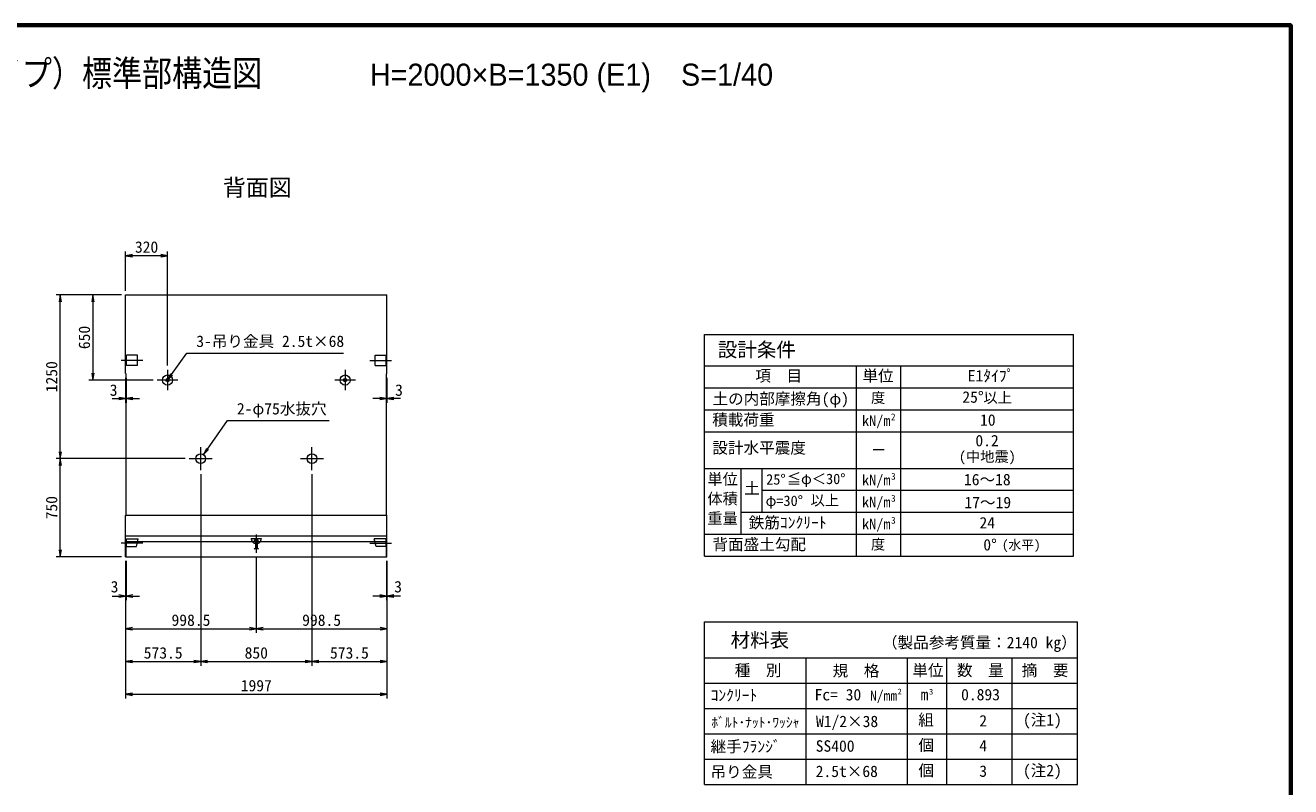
# Model space of a CAD drawing. Units: millimetres at full size, sheet at 1:40. Extents: x 108088 to 123888, y 10657 to 21690.
# Drawn here: x 114218 to 123888, y 15874 to 21690 of the extents above; entities that cross this region are included whole.
import ezdxf
from ezdxf.enums import TextEntityAlignment as Align

# ---------------------------------------------------------------- set-up
doc = ezdxf.new("R2010")
doc.units = ezdxf.units.MM
doc.header["$LTSCALE"] = 40
doc.linetypes.add('CHAIN', pattern=[18.5, 12, -1.5, 3.5, -1.5])
doc.linetypes.add('DASHED', pattern=[7.5, 6, -1.5])
for name, color, linetype, lineweight in [('01図枠', 1, 'Continuous', 70), ('中心', 6, 'CHAIN', 9), ('外形線', 7, 'Continuous', 13), ('寸法', 2, 'Continuous', 9), ('細線', 4, 'Continuous', 9)]:
    doc.layers.add(name, color=color, linetype=linetype, lineweight=lineweight)
doc.layers.add('文字', color=7, linetype='Continuous')
doc.styles.add('ＭＳ ゴシック', font='')
doc.styles.add('ＭＳ Ｐゴシック', font='')
doc.styles.get('ＭＳ ゴシック').set_extended_font_data('MS Gothic')
doc.styles.get('ＭＳ Ｐゴシック').set_extended_font_data('MS PGothic')

# ---------------------------------------------------------------- blocks, each defined once
blk = doc.blocks.new('open_arrow')
at = {"color": 0, "linetype": 'Continuous', "lineweight": -2}
blk.add_lwpolyline([(7.5, 1.25), (0, 0), (7.5, -1.25)], dxfattribs=at)

msp = doc.modelspace()

# ---------------------------------------------------------------- linework, layer by layer
at = {"layer": '01図枠'}
msp.add_lwpolyline([(108087.54, 10809.99), (123887.54, 10809.99), (123887.54, 21689.99), (108087.54, 21689.99)], close=True, dxfattribs=at)
at = {"layer": '中心'}
for p, q in [((115115.3, 19130.48), (114950.3, 19130.48)), ((115304.3, 19058.98), (115304.3, 18901.98)), ((116661.3, 19058.98), (116661.3, 18901.98)), ((116850.3, 19130.48), (117015.3, 19130.48)), ((115382.8, 18980.48), (115225.8, 18980.48)), ((116739.8, 18980.48), (116582.8, 18980.48)), ((115470.3, 18380.48), (115645.3, 18380.48)), ((115557.8, 18292.98), (115557.8, 18467.98)), ((116320.3, 18380.48), (116495.3, 18380.48)), ((116407.8, 18292.98), (116407.8, 18467.98)), ((115982.8, 17800.44), (115982.8, 17661.44)), ((115115.3, 17733.27), (114950.3, 17733.27)), ((116850.3, 17733.27), (117015.3, 17733.27))]:
    msp.add_line(p, q, dxfattribs=at)
at = {"layer": '外形線'}
for p, q in [((114984.3, 19630.48), (116981.3, 19630.48)), ((114984.3, 19030.48), (114984.3, 19630.48)), ((116981.3, 19030.48), (116981.3, 19630.48)), ((114984.3, 19030.48), (114987.3, 19027.48)), ((114987.3, 17948.48), (114987.3, 19027.48)), ((116981.3, 19030.48), (116978.3, 19027.48)), ((116978.3, 17948.48), (116978.3, 19027.48)), ((114984.3, 17945.48), (114987.3, 17948.48)), ((114984.3, 17630.48), (114984.3, 17945.48)), ((116981.3, 17945.48), (116978.3, 17948.48)), ((116981.3, 17630.48), (116981.3, 17945.48)), ((116981.3, 17744.76), (114984.3, 17744.76)), ((114984.3, 17630.48), (116981.3, 17630.48))]:
    msp.add_line(p, q, dxfattribs=at)
for centre in [(115557.8, 18380.48), (116407.8, 18380.48)]:
    msp.add_circle(centre, 37.5, dxfattribs=at)
at = {"layer": '寸法'}
for p, q in [((114984.3, 19662.48), (114984.3, 19962.48)), ((115304.3, 19930.48), (114984.3, 19930.48)), ((115304.3, 19090.98), (115304.3, 19962.48)), ((114952.3, 19630.48), (114452.3, 19630.48)), ((114484.3, 18380.48), (114484.3, 19630.48)), ((114952.3, 19630.48), (114702.3, 19630.48)), ((114734.3, 19630.48), (114734.3, 18980.48)), ((115193.8, 18980.48), (114702.3, 18980.48)), ((114984.3, 18998.48), (114984.3, 18807.62)), ((114987.3, 18995.48), (114987.3, 18807.62)), ((116978.3, 18995.48), (116978.3, 18807.62)), ((116981.3, 18998.48), (116981.3, 18807.62)), ((114880.3, 18839.62), (115091.3, 18839.62)), ((117085.3, 18839.62), (116874.3, 18839.62)), ((115438.3, 18380.48), (114452.3, 18380.48)), ((115438.3, 18380.48), (114452.3, 18380.48)), ((114484.3, 17630.48), (114484.3, 18380.48)), ((115557.8, 18260.98), (115557.8, 16798.48)), ((115557.8, 18260.98), (115557.8, 16798.48)), ((116407.8, 18260.98), (116407.8, 16798.48)), ((116407.8, 18260.98), (116407.8, 16798.48)), ((114952.3, 17630.48), (114452.3, 17630.48)), ((115982.8, 17629.44), (115982.8, 17048.48)), ((115982.8, 17629.44), (115982.8, 17048.48)), ((114984.3, 17598.48), (114984.3, 16548.48)), ((114984.3, 17598.48), (114984.3, 16798.48)), ((114984.3, 17598.48), (114984.3, 17048.48)), ((114984.3, 17598.48), (114984.3, 17298.48)), ((114987.3, 17598.48), (114987.3, 17298.48)), ((116978.3, 17598.48), (116978.3, 17298.48)), ((116981.3, 17598.48), (116981.3, 16548.48)), ((116981.3, 17598.48), (116981.3, 16798.48)), ((116981.3, 17598.48), (116981.3, 17048.48)), ((116981.3, 17598.48), (116981.3, 17298.48)), ((114880.3, 17330.48), (115091.3, 17330.48)), ((117085.3, 17330.48), (116874.3, 17330.48)), ((114984.3, 17080.48), (115982.8, 17080.48)), ((115982.8, 17080.48), (116981.3, 17080.48)), ((114984.3, 16830.48), (115557.8, 16830.48)), ((115557.8, 16830.48), (116407.8, 16830.48)), ((116407.8, 16830.48), (116981.3, 16830.48)), ((114984.3, 16580.48), (116981.3, 16580.48))]:
    msp.add_line(p, q, dxfattribs=at)
at = {"layer": '寸法', "color": 3}
for p, q in [((119408.66, 17802.01), (119408.66, 19329.39)), ((119408.66, 19329.39), (122228.66, 19329.39)), ((122228.66, 17634.01), (122228.66, 19329.39)), ((119408.66, 17634.01), (119408.66, 19090.01)), ((119408.66, 19090.01), (122228.66, 19090.01)), ((120568.66, 17634.01), (120568.66, 19090.01)), ((120908.66, 17634.01), (120908.66, 19090.01)), ((119408.66, 18922.01), (122228.66, 18922.01)), ((119408.66, 18754.01), (122228.66, 18754.01)), ((119408.66, 18586.01), (122228.66, 18586.01)), ((119408.66, 18306.01), (122228.66, 18306.01)), ((119688.66, 17802.01), (119688.66, 18306.01)), ((119848.66, 17970.01), (119848.66, 18306.01)), ((119848.66, 18138.01), (122228.66, 18138.01)), ((119688.66, 17970.01), (122228.66, 17970.01)), ((119408.66, 17802.01), (122228.66, 17802.01)), ((119408.66, 17634.01), (122228.66, 17634.01)), ((119408.66, 15891.75), (119408.66, 17134.01)), ((119408.66, 17134.01), (122258.66, 17134.01)), ((122258.66, 15891.75), (122258.66, 17134.01)), ((119408.66, 16858.63), (122258.66, 16858.63)), ((120183.66, 15891.75), (120183.66, 16858.63)), ((120958.66, 15891.75), (120958.66, 16858.63)), ((121258.66, 15891.75), (121258.66, 16858.63)), ((121258.66, 16085.13), (121258.66, 16858.63)), ((121758.66, 15891.75), (121758.66, 16858.63)), ((119408.66, 16665.26), (122258.66, 16665.26)), ((119408.66, 16471.88), (122258.66, 16471.88)), ((119408.66, 16278.51), (122258.66, 16278.51)), ((119408.66, 16085.13), (122258.66, 16085.13)), ((119408.66, 15891.75), (122258.66, 15891.75))]:
    msp.add_line(p, q, dxfattribs=at)
at = {"layer": '寸法', "color": 3, "linetype": 'DASHED'}
for p, q in [((115944.3, 17770.44), (116021.3, 17770.44)), ((115965.3, 17691.44), (115975.8, 17699.1)), ((115970.3, 17759.44), (115995.3, 17759.44)), ((115970.3, 17751.1), (115970.3, 17759.44)), ((115995.3, 17751.1), (115970.3, 17751.1)), ((115975.8, 17751.1), (115975.8, 17699.1)), ((115975.8, 17699.1), (115989.8, 17699.1)), ((115989.8, 17751.1), (115989.8, 17699.1)), ((115989.8, 17699.1), (116000.3, 17691.44)), ((115995.3, 17759.44), (115995.3, 17751.1)), ((116000.3, 17691.44), (115965.3, 17691.44))]:
    msp.add_line(p, q, dxfattribs=at)
at = {"layer": '寸法'}
for points in [[(115304.3, 18980.48), (115334.57, 19022.75), (115452.08, 19186.82), (116648.63, 19186.82)], [(115579.37, 18411.15), (115609.28, 18453.68), (115762.58, 18671.65), (116540.23, 18671.65)]]:
    msp.add_lwpolyline(points, dxfattribs=at)
at = {"layer": '寸法', "color": 3}
for centre, radius in [((115304.3, 18980.48), 38.5), ((115304.3, 18980.48), 12.5), ((116661.3, 18980.48), 38.5), ((116661.3, 18980.48), 12.5)]:
    msp.add_circle(centre, radius, dxfattribs=at)
at = {"layer": '寸法', "color": 3, "linetype": 'DASHED'}
msp.add_arc((115982.8, 17770.44), 38.5, 180, 0, dxfattribs=at)
at = {"layer": '細線'}
for p, q in [((114990.3, 19090.48), (114990.3, 19170.48)), ((115075.3, 19170.48), (114990.3, 19170.48)), ((115075.3, 19090.48), (115075.3, 19170.48)), ((116890.3, 19090.48), (116890.3, 19170.48)), ((116890.3, 19170.48), (116975.3, 19170.48)), ((116975.3, 19090.48), (116975.3, 19170.48)), ((115075.3, 19090.48), (114990.3, 19090.48)), ((116890.3, 19090.48), (116975.3, 19090.48)), ((116981.3, 17945.48), (114984.3, 17945.48)), ((116981.3, 17789.06), (114984.3, 17789.06)), ((114987.3, 17630.48), (114987.3, 17744.76)), ((116978.3, 17630.48), (116978.3, 17744.76))]:
    msp.add_line(p, q, dxfattribs=at)
at = {"layer": '細線', "linetype": 'DASHED'}
for p, q in [((114990.3, 17708.27), (114990.3, 17768.27)), ((114990.3, 17768.27), (115081.3, 17768.27)), ((114990.3, 17708.27), (115066.3, 17708.27)), ((115066.3, 17708.27), (115081.3, 17768.27)), ((116899.3, 17708.27), (116884.3, 17768.27)), ((116975.3, 17768.27), (116884.3, 17768.27)), ((116975.3, 17708.27), (116899.3, 17708.27)), ((116975.3, 17708.27), (116975.3, 17768.27))]:
    msp.add_line(p, q, dxfattribs=at)

# ---------------------------------------------------------------- block references
at = {"layer": '寸法', "xscale": 6.93, "yscale": 6.93}
for p in [(114984.3, 19930.48), (114987.3, 18839.62), (116981.3, 18839.62), (114987.3, 17330.48), (116981.3, 17330.48), (114984.3, 17080.48), (115982.8, 17080.48), (114984.3, 16830.48), (115557.8, 16830.48), (116407.8, 16830.48), (114984.3, 16580.48)]:
    msp.add_blockref('open_arrow', p, dxfattribs=at)
for p, rotation in [((115304.3, 19930.48), 180), ((114484.3, 19630.48), 270), ((114734.3, 19630.48), 270), ((114734.3, 18980.48), 90), ((115304.3, 18980.48), 54.4), ((114984.3, 18839.62), 180), ((116978.3, 18839.62), 180), ((114484.3, 18380.48), 90), ((114484.3, 18380.48), 270), ((115579.37, 18411.15), 54.9), ((114484.3, 17630.48), 90), ((114984.3, 17330.48), 180), ((116978.3, 17330.48), 180), ((115982.8, 17080.48), 180), ((116981.3, 17080.48), 180), ((115557.8, 16830.48), 180), ((116407.8, 16830.48), 180), ((116981.3, 16830.48), 180), ((116981.3, 16580.48), 180)]:
    msp.add_blockref('open_arrow', p, dxfattribs=dict(at, rotation=rotation))

# ---------------------------------------------------------------- texts
at = {"layer": '寸法', "style": 'ＭＳ ゴシック'}
for s, p in [('320', (115144.3, 19996.48)), ('3', (114892.41, 18903.77)), ('3', (117073.19, 18903.77)), ('3', (114899.44, 17402.02)), ('3', (117066.15, 17402.02)), ('998.5', (115483.55, 17146.48)), ('998.5', (116482.05, 17146.48)), ('573.5', (115271.05, 16896.48)), ('850', (115982.8, 16896.48)), ('573.5', (116694.55, 16896.48)), ('1997', (115982.8, 16646.48))]:
    msp.add_text(s, height=87.35, dxfattribs=at).set_placement(p, align=Align.MIDDLE_CENTER)
for s, p in [('650', (114668.3, 19305.48)), ('1250', (114418.3, 19005.48)), ('750', (114418.3, 18005.48))]:
    msp.add_text(s, height=87.35, rotation=90, dxfattribs=at).set_placement(p, align=Align.MIDDLE_CENTER)
for s, p in [('3-吊り金具 2.5t×68', (115524.08, 19206.82)), ('2-φ75水抜穴', (115834.58, 18691.65))]:
    msp.add_text(s, height=87.35, dxfattribs=at).set_placement(p, align=Align.BOTTOM_LEFT)
at = {"layer": '寸法', "color": 3, "style": 'ＭＳ ゴシック'}
for s, height, p in [('設計条件', 109.2, (119509.63, 19125.26)), ('項\u3000目', 87.35, (119796.05, 18943.25)), ('単位', 87.35, (120615.25, 18943.25)), ('E1ﾀｲﾌﾟ', 87.35, (121419.33, 18943.25)), ('土の内部摩擦角(φ)', 87.35, (119468.98, 18767.38)), ('度', 79.75, (120680.45, 18782.32)), ('25°', 87.35, (121378.49, 18780.87)), ('以上', 79.75, (121539.48, 18782.32)), ('積載荷重', 87.35, (119467.08, 18607.38)), ('kN/m', 79.75, (120611.51, 18606.57)), ('2', 52.22, (120832.66, 18657.04)), ('10', 87.35, (121513.81, 18605.41)), ('設計水平震度', 87.35, (119467.94, 18393.07)), ('0.2', 87.35, (121478.04, 18448.02)), ('ー', 79.75, (120683.44, 18383.04)), ('(中地震)', 79.75, (121351.88, 18331.99)), ('≦φ＜30°', 79.75, (120037.12, 18161.75)), ('土', 87.35, (119710.97, 18083.43)), ('25°', 79.75, (119879.42, 18157.73)), ('kN/m', 79.75, (120611.94, 18153)), ('3', 52.22, (120833.08, 18203.47)), ('16～18', 87.35, (121390.87, 18150.62)), ('φ=30°', 79.75, (119874.93, 17994.63)), ('以上', 79.75, (120218.56, 17998.32)), ('kN/m', 79.75, (120611.94, 17985)), ('3', 52.22, (120833.08, 18035.47)), ('17～19', 87.35, (121394.24, 17975.31)), ('鉄筋ｺﾝｸﾘｰﾄ', 87.35, (119745.68, 17821.93)), ('kN/m', 79.75, (120611.94, 17817)), ('3', 52.22, (120833.08, 17867.47)), ('24', 87.35, (121509.14, 17820.46)), ('背面盛土勾配', 87.35, (119468.66, 17655.25)), ('度', 79.75, (120680.45, 17662.32)), ('0°', 87.35, (121538.56, 17652.27)), ('(水平)', 72.16, (121680.89, 17663.78)), ('材料表', 109.2, (119607.53, 16906.76)), ('種\u3000別', 87.35, (119638.94, 16693.92)), ('規\u3000格', 87.35, (120387.09, 16689.78)), ('単位', 87.35, (120996.29, 16692.98)), ('数\u3000量', 87.35, (121336.69, 16693.72)), ('摘\u3000要', 87.35, (121831.68, 16693.33)), ('ｺﾝｸﾘｰﾄ', 87.35, (119454.31, 16503.36)), ('Fc= 30', 87.35, (120249.08, 16507.19)), ('N/mm', 75.95, (120672.83, 16509.37)), ('2', 43.67, (120884.39, 16566.61)), ('m', 87.35, (121059.24, 16508.35)), ('3', 43.67, (121124.63, 16565.06)), ('組', 87.35, (121041.34, 16314.97)), ('(注1)', 87.35, (121841.34, 16314.97)), ('ﾎﾞﾙﾄ･ﾅｯﾄ･ﾜｯｼｬ', 75.95, (119460.14, 16304.64)), ('W1/2×38', 87.35, (120259.85, 16303.28)), ('個 ', 87.35, (121042.67, 16121.6)), ('継手ﾌﾗﾝｼﾞ', 87.35, (119454.09, 16111.38)), ('SS400', 87.35, (120257.64, 16115.17)), ('個 ', 87.35, (121042.67, 15928.22)), ('(注2)', 87.35, (121841.34, 15928.22)), ('吊り金具', 87.35, (119454.09, 15918.01)), ('2.5t×68', 87.35, (120257.64, 15921.79))]:
    msp.add_text(s, height=height, dxfattribs=at).set_placement(p, align=Align.BOTTOM_LEFT)
for s, p in [('単位', (119429.8, 18266.42)), ('体積', (119429.8, 18116.78)), ('重量', (119429.8, 17967.14))]:
    msp.add_text(s, height=85.24, dxfattribs=at).set_placement(p, align=Align.TOP_LEFT)
for s, p in [('（製品参考質量：2140 kg）', (122252.61, 16905.65)), ('0.893', (121665.9, 16507.67)), ('2', (121567.37, 16307.95)), ('4', (121567.11, 16116.95)), ('3', (121567.11, 15923.57))]:
    msp.add_text(s, height=87.35, dxfattribs=at).set_placement(p, align=Align.BOTTOM_RIGHT)
at = {"layer": '文字', "style": 'ＭＳ Ｐゴシック', "width": 0.85}
msp.add_text(' KLウォール3型（Eタイプ）標準部構造図\u3000\u3000\u3000\u3000\u3000\u3000\u3000\u3000\u3000\u3000\u3000\u3000\u3000\u3000 \u3000\u3000\u3000\u3000', height=197.9, dxfattribs=at).set_placement((115987.54, 21165.77), align=Align.BOTTOM_CENTER)
at = {"layer": '文字', "style": 'ＭＳ Ｐゴシック'}
msp.add_text('H=2000×B=1350 (E1)\u3000S=1/40', height=168.3, dxfattribs=at).set_placement((116850.42, 21178.44), align=Align.BOTTOM_LEFT)
msp.add_text(' 背面図 ', height=128.7, dxfattribs=at).set_placement((115990.44, 20347.73), align=Align.BOTTOM_CENTER)

doc.saveas('drawing.dxf')
